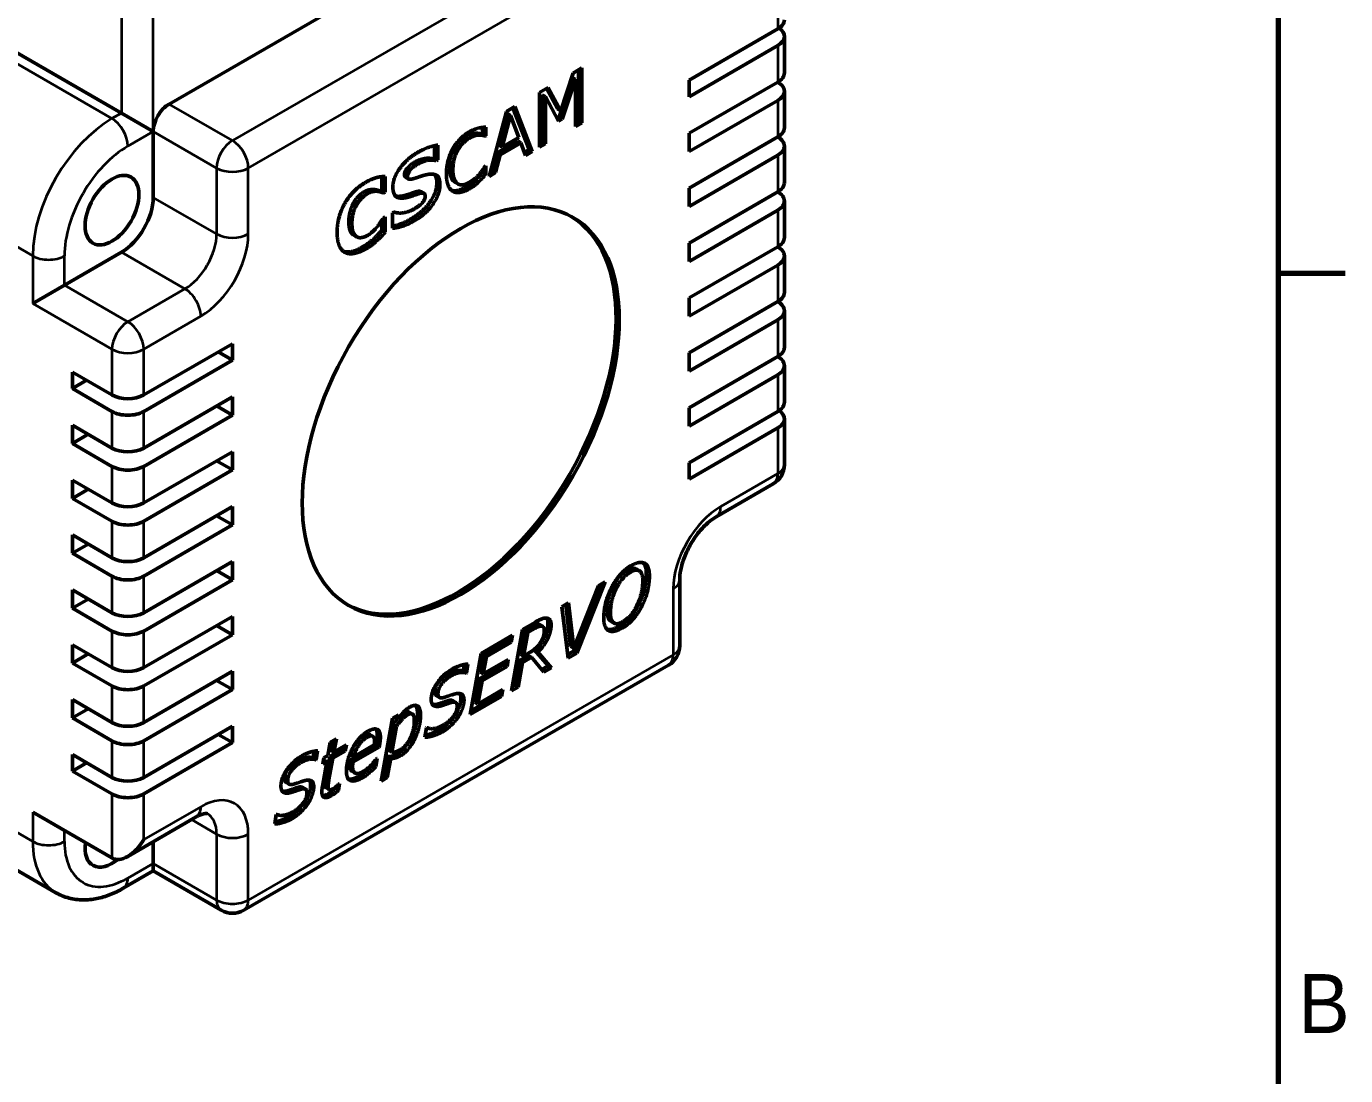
# Model space of a CAD drawing. Header units: millimetres. Extents: x -527 to 428, y -54 to 282.
# Drawn here: x -222.8 to -164, y 180.7 to 227.5 of the extents above; entities that cross this region are included whole.
import ezdxf

# ---------------------------------------------------------------- set-up
doc = ezdxf.new("R2010")
doc.units = ezdxf.units.MM
for name, color, linetype, lineweight in [('경계(ISO)', 7, 'Continuous', 70), ('외형선(ISO)', 7, 'Continuous', 50), ('좁은 외형선(ISO)', 7, 'Continuous', 35)]:
    doc.layers.add(name, color=color, linetype=linetype, lineweight=lineweight)
doc.styles.add('레이블 문자 (JIS)', font='')
doc.styles.get('레이블 문자 (JIS)').set_extended_font_data('Gulim')

# ---------------------------------------------------------------- blocks, each defined once
blk = doc.blocks.new('경계 Default Border')
at = {"layer": '경계(ISO)'}
blk.add_line((410, 222.75), (413.4, 222.75), dxfattribs=at)
at = {"layer": '경계(ISO)', "flags": 128}
blk.add_lwpolyline([(10, 10), (10, 287), (410, 287), (410, 10), (10, 10)], dxfattribs=at)
at = {"layer": '경계(ISO)', "insert": (411.013, 184.121), "char_height": 3, "attachment_point": 7, "style": '레이블 문자 (JIS)'}
blk.add_mtext('B', dxfattribs=at)

msp = doc.modelspace()

# ---------------------------------------------------------------- linework, layer by layer
at = {"layer": '외형선(ISO)', "color": 0}
for p, q in [((-197.51735, 235.02444), (-216.46781, 224.08338)), ((-218.58913, 223.67514), (-229.19573, 229.79886)), ((-193.27471, 225.14483), (-189.31491, 227.43102)), ((-193.27471, 224.40998), (-189.31491, 226.69617)), ((-189.02201, 227.10442), (-189.02201, 225.47143)), ((-198.99477, 223.78545), (-198.44755, 225.4651)), ((-198.44755, 225.4651), (-198.05619, 225.69105)), ((-198.19761, 225.6094), (-198.19761, 223.32321)), ((-198.05619, 225.69105), (-198.05619, 223.24156)), ((-199.94373, 224.60128), (-199.5593, 224.82323)), ((-199.5593, 224.82323), (-198.99477, 223.78545)), ((-198.47988, 225.2698), (-199.06865, 223.49417)), ((-198.33846, 225.18815), (-198.92723, 223.41252)), ((-198.33846, 225.18815), (-198.47988, 225.2698)), ((-198.33846, 223.07859), (-198.33846, 225.18815)), ((-193.27471, 224.40998), (-193.27471, 225.14483)), ((-193.27471, 222.77699), (-189.31491, 225.06318)), ((-199.94373, 222.15179), (-199.94373, 224.60128)), ((-199.68052, 224.41331), (-199.82194, 224.49496)), ((-199.82194, 224.49496), (-199.82194, 222.3854)), ((-199.0952, 223.31554), (-199.68052, 224.41331)), ((-199.68052, 224.41331), (-199.68052, 222.30375)), ((-199.63312, 224.78061), (-199.13619, 223.8671)), ((-193.27471, 221.96049), (-189.31491, 224.24668)), ((-189.02201, 224.65493), (-189.02201, 223.02194)), ((-217.17491, 222.85864), (-218.58913, 223.67514)), ((-202.188, 220.85606), (-201.41567, 223.75145)), ((-201.37526, 223.65414), (-201.74931, 222.23444)), ((-201.41567, 223.75145), (-201.03816, 223.96941)), ((-201.23384, 223.57249), (-201.37526, 223.65414)), ((-201.12809, 223.91748), (-200.40725, 222.04747)), ((-201.03816, 223.96941), (-200.26583, 221.96582)), ((-198.99477, 223.78545), (-199.13619, 223.8671)), ((-202.48008, 223.04037), (-202.48008, 222.74233)), ((-202.33866, 223.0466), (-202.33866, 222.66068)), ((-201.23384, 223.57249), (-201.60789, 222.15279)), ((-200.86153, 222.5837), (-201.23384, 223.57249)), ((-199.06865, 223.49417), (-199.16178, 223.44041)), ((-198.92723, 223.41252), (-199.0952, 223.31554)), ((-198.92723, 223.41252), (-199.06865, 223.49417)), ((-198.19761, 223.32321), (-198.33846, 223.24189)), ((-198.05619, 223.24156), (-198.33846, 223.07859)), ((-198.05619, 223.24156), (-198.19761, 223.32321)), ((-217.17491, 222.85864), (-217.17491, 219.91925)), ((-202.48008, 222.74233), (-202.50086, 222.73033)), ((-202.35944, 222.64868), (-202.50086, 222.73033)), ((-202.33866, 222.66068), (-202.48008, 222.74233)), ((-202.33866, 222.66068), (-202.35944, 222.64868)), ((-200.91463, 222.43439), (-201.83762, 221.9015)), ((-201.60789, 222.15279), (-200.86153, 222.5837)), ((-200.77321, 222.35274), (-200.91463, 222.43439)), ((-193.27471, 221.96049), (-193.27471, 222.77699)), ((-193.27471, 220.3275), (-189.31491, 222.61369)), ((-204.6242, 222.22548), (-204.6242, 221.67272)), ((-204.48278, 222.24893), (-204.48278, 221.59107)), ((-201.83762, 221.9015), (-202.0437, 221.10267)), ((-201.6962, 221.81985), (-201.83762, 221.9015)), ((-201.60789, 222.15279), (-201.74931, 222.23444)), ((-200.77321, 222.35274), (-201.6962, 221.81985)), ((-200.56541, 221.79286), (-200.77321, 222.35274)), ((-200.40725, 222.04747), (-200.61532, 221.92734)), ((-200.26583, 221.96582), (-200.56541, 221.79286)), ((-200.26583, 221.96582), (-200.40725, 222.04747)), ((-199.82194, 222.3854), (-199.94373, 222.31509)), ((-199.68052, 222.30375), (-199.94373, 222.15179)), ((-199.68052, 222.30375), (-199.82194, 222.3854)), ((-189.02201, 222.20544), (-189.02201, 220.57245)), ((-204.6242, 221.67272), (-204.69289, 221.63306)), ((-204.55147, 221.55141), (-204.69289, 221.63306)), ((-204.48278, 221.59107), (-204.6242, 221.67272)), ((-204.48278, 221.59107), (-204.55147, 221.55141)), ((-202.35944, 221.31696), (-202.33866, 221.32896)), ((-202.33866, 221.32896), (-202.33866, 220.94704)), ((-201.6962, 221.81985), (-201.90227, 221.02102)), ((-193.27471, 219.511), (-189.31491, 221.79719)), ((-206.97584, 220.84168), (-206.97584, 220.23802)), ((-206.83442, 220.84922), (-206.83442, 220.15637)), ((-205.77845, 220.73642), (-205.91987, 220.81807)), ((-205.67072, 221.16882), (-205.81214, 221.25047)), ((-202.48008, 221.13713), (-202.48008, 221.02869)), ((-202.33866, 220.94704), (-202.48008, 221.02869)), ((-201.90227, 221.02102), (-202.188, 220.85606)), ((-202.0437, 221.10267), (-202.13651, 221.04908)), ((-201.90227, 221.02102), (-202.0437, 221.10267)), ((-207.18393, 220.18786), (-207.32535, 220.26951)), ((-206.97584, 220.23802), (-207.04857, 220.19603)), ((-206.90715, 220.11438), (-207.04857, 220.19603)), ((-206.83442, 220.15637), (-206.97584, 220.23802)), ((-206.83442, 220.15637), (-206.90715, 220.11438)), ((-205.09495, 220.09116), (-205.23638, 220.17281)), ((-203.57701, 220.51588), (-203.71843, 220.59753)), ((-193.27471, 219.511), (-193.27471, 220.3275)), ((-193.27471, 217.87801), (-189.31491, 220.1642)), ((-189.02201, 219.75595), (-189.02201, 218.12296)), ((-206.90109, 219.00744), (-206.83442, 219.04593)), ((-206.83442, 219.04593), (-206.83442, 218.36241)), ((-206.49905, 219.2209), (-206.42833, 219.26172)), ((-206.49905, 218.53737), (-206.49905, 219.2209)), ((-193.27471, 217.06151), (-189.31491, 219.3477)), ((-206.97584, 218.89082), (-206.97584, 218.44406)), ((-206.83442, 218.36241), (-206.97584, 218.44406)), ((-208.09858, 218.15796), (-208.24, 218.23961)), ((-207.18999, 217.99382), (-207.33141, 218.07547)), ((-193.27471, 217.06151), (-193.27471, 217.87801)), ((-218.58913, 217.46976), (-221.13471, 216.00007)), ((-193.27471, 215.42852), (-189.31491, 217.71471)), ((-189.02201, 217.30646), (-189.02201, 215.67347)), ((-193.27471, 214.61202), (-189.31491, 216.89821)), ((-222.54893, 215.18357), (-221.13471, 216.00007)), ((-193.27471, 214.61202), (-193.27471, 215.42852)), ((-193.27471, 212.97903), (-189.31491, 215.26522)), ((-189.02201, 214.85697), (-189.02201, 213.22398)), ((-193.27471, 212.16253), (-189.31491, 214.44872)), ((-217.59918, 211.10109), (-213.63938, 213.38728)), ((-214.27578, 213.01985), (-213.63938, 212.65243)), ((-213.63938, 213.38728), (-213.63938, 212.65243)), ((-213.63938, 212.65243), (-217.59918, 210.36624)), ((-193.27471, 212.16253), (-193.27471, 212.97903)), ((-193.27471, 210.52954), (-189.31491, 212.81573)), ((-220.78116, 211.38686), (-220.78116, 212.12171)), ((-220.78116, 212.12171), (-219.01339, 211.10109)), ((-193.27471, 209.71304), (-189.31491, 211.99923)), ((-189.02201, 212.40748), (-189.02201, 210.77449)), ((-220.78116, 211.38686), (-220.14476, 211.75429)), ((-219.01339, 210.36624), (-220.78116, 211.38686)), ((-213.63938, 211.01944), (-217.59918, 208.73325)), ((-213.63938, 211.01944), (-213.63938, 210.20294)), ((-213.63938, 210.20294), (-217.59918, 207.91675)), ((-214.34649, 210.61119), (-213.63938, 210.20294)), ((-193.27471, 209.71304), (-193.27471, 210.52954)), ((-193.27471, 208.08005), (-189.31491, 210.36624)), ((-219.01339, 208.73325), (-220.78116, 209.75387)), ((-220.78116, 208.93737), (-220.78116, 209.75387)), ((-189.31491, 209.63139), (-193.27471, 207.3452)), ((-189.02201, 207.9984), (-189.02201, 210.03964)), ((-220.78116, 208.93737), (-220.07405, 209.34562)), ((-219.01339, 207.91675), (-220.78116, 208.93737)), ((-213.63938, 208.56995), (-217.59918, 206.28376)), ((-213.63938, 208.56995), (-213.63938, 207.75345)), ((-213.63938, 207.75345), (-217.59918, 205.46726)), ((-214.34649, 208.1617), (-213.63938, 207.75345)), ((-193.27471, 207.3452), (-193.27471, 208.08005)), ((-220.78116, 206.48788), (-220.78116, 207.30438)), ((-219.01339, 206.28376), (-220.78116, 207.30438)), ((-192.0676, 205.66268), (-189.52201, 207.13238)), ((-220.78116, 206.48788), (-220.07405, 206.89613)), ((-219.01339, 205.46726), (-220.78116, 206.48788)), ((-213.63938, 206.12046), (-217.59918, 203.83427)), ((-213.63938, 206.12046), (-213.63938, 205.30396)), ((-214.34649, 205.71221), (-213.63938, 205.30396)), ((-220.78116, 204.03839), (-220.78116, 204.85489)), ((-219.01339, 203.83427), (-220.78116, 204.85489)), ((-213.63938, 205.30396), (-217.59918, 203.01777)), ((-220.78116, 204.03839), (-220.07405, 204.44664)), ((-219.01339, 203.01777), (-220.78116, 204.03839)), ((-213.63938, 203.67097), (-217.59918, 201.38478)), ((-213.63938, 203.67097), (-213.63938, 202.85447)), ((-214.34649, 203.26272), (-213.63938, 202.85447)), ((-195.49494, 203.2574), (-195.63636, 203.33905)), ((-213.63938, 202.85447), (-217.59918, 200.56828)), ((-197.24697, 202.62935), (-198.42521, 199.6629)), ((-198.41367, 199.80221), (-197.31924, 202.58763)), ((-197.02139, 202.75959), (-198.28379, 199.58125)), ((-197.31924, 202.58763), (-197.02139, 202.75959)), ((-193.68892, 199.91508), (-193.68892, 202.85447)), ((-220.78116, 201.5889), (-220.78116, 202.4054)), ((-219.01339, 201.38478), (-220.78116, 202.4054)), ((-220.78116, 201.5889), (-220.07405, 201.99715)), ((-219.01339, 200.56828), (-220.78116, 201.5889)), ((-198.94183, 201.65082), (-198.64918, 201.81979)), ((-198.65957, 199.3643), (-198.94183, 201.65082)), ((-198.77274, 201.74845), (-198.55509, 199.88386)), ((-198.64918, 201.81979), (-198.41367, 199.80221)), ((-213.63938, 201.22148), (-217.59918, 198.93529)), ((-214.34649, 200.81323), (-213.63938, 200.40498)), ((-213.63938, 201.22148), (-213.63938, 200.40498)), ((-200.69777, 200.63703), (-200.12111, 200.96996)), ((-200.29024, 200.76767), (-200.60887, 200.58371)), ((-200.14882, 200.68602), (-200.46745, 200.50206)), ((-199.80052, 200.774), (-199.94194, 200.85565)), ((-196.62042, 200.9249), (-196.76185, 201.00655)), ((-213.63938, 200.40498), (-217.59918, 198.11879)), ((-202.54202, 199.57226), (-201.14627, 200.37809)), ((-201.34311, 200.1518), (-202.45659, 199.50894)), ((-201.20169, 200.07015), (-202.31516, 199.42729)), ((-201.32049, 200.2775), (-201.34311, 200.1518)), ((-201.20169, 200.07015), (-201.34311, 200.1518)), ((-201.14627, 200.37809), (-201.20169, 200.07015)), ((-201.18783, 197.9046), (-200.69777, 200.63703)), ((-200.60887, 200.58371), (-200.79589, 199.53393)), ((-200.46745, 200.50206), (-200.65447, 199.45228)), ((-200.46745, 200.50206), (-200.60887, 200.58371)), ((-220.78116, 199.13941), (-220.78116, 199.95591)), ((-219.01339, 198.93529), (-220.78116, 199.95591)), ((-220.78116, 199.13941), (-220.07405, 199.54766)), ((-203.03208, 196.83982), (-202.54202, 199.57226)), ((-202.45659, 199.50894), (-202.59512, 198.7351)), ((-202.31516, 199.42729), (-202.45659, 199.50894)), ((-200.65447, 199.45228), (-200.79589, 199.53393)), ((-200.65447, 199.45228), (-200.35662, 199.62424)), ((-200.02587, 199.63324), (-200.16729, 199.71489)), ((-200.16729, 199.71489), (-199.556, 199.01004)), ((-200.02587, 199.63324), (-199.41458, 198.92839)), ((-198.42521, 199.6629), (-198.67838, 199.51673)), ((-198.28379, 199.58125), (-198.65957, 199.3643)), ((-198.41367, 199.80221), (-198.55509, 199.88386)), ((-198.28379, 199.58125), (-198.42521, 199.6629)), ((-219.01339, 198.11879), (-220.78116, 199.13941)), ((-213.13938, 188.10801), (-194.18892, 199.04906)), ((-203.29544, 199.07555), (-203.34321, 198.78709)), ((-203.13772, 199.09236), (-203.20179, 198.70544)), ((-201.53533, 199.07103), (-202.65053, 198.42716)), ((-201.3939, 198.98938), (-202.50911, 198.34551)), ((-202.31516, 199.42729), (-202.4537, 198.65345)), ((-202.4537, 198.65345), (-201.33849, 199.29731)), ((-201.51271, 199.19673), (-201.53533, 199.07103)), ((-201.3939, 198.98938), (-201.53533, 199.07103)), ((-201.33849, 199.29731), (-201.3939, 198.98938)), ((-200.84785, 199.24399), (-201.04353, 198.15122)), ((-200.70642, 199.16234), (-200.9021, 198.06957)), ((-200.44436, 199.47694), (-200.84785, 199.24399)), ((-200.70642, 199.16234), (-200.84785, 199.24399)), ((-200.30294, 199.39529), (-200.70642, 199.16234)), ((-200.30294, 199.39529), (-200.44436, 199.47694)), ((-199.74534, 198.73743), (-200.30294, 199.39529)), ((-199.556, 199.01004), (-199.83827, 198.84707)), ((-199.41458, 198.92839), (-199.74534, 198.73743)), ((-199.41458, 198.92839), (-199.556, 199.01004)), ((-213.63938, 198.77199), (-217.59918, 196.4858)), ((-214.34649, 198.36374), (-213.63938, 197.95549)), ((-213.63938, 198.77199), (-213.63938, 197.95549)), ((-203.34321, 198.78709), (-203.36399, 198.77509)), ((-203.22257, 198.69344), (-203.36399, 198.77509)), ((-203.20179, 198.70544), (-203.34321, 198.78709)), ((-203.20179, 198.70544), (-203.22257, 198.69344)), ((-202.65053, 198.42716), (-202.83583, 197.39238)), ((-202.50911, 198.34551), (-202.6944, 197.31073)), ((-202.50911, 198.34551), (-202.65053, 198.42716)), ((-202.4537, 198.65345), (-202.59512, 198.7351)), ((-213.63938, 197.95549), (-217.59918, 195.6693)), ((-201.77603, 197.72831), (-202.99941, 197.02199)), ((-202.6944, 197.31073), (-201.5792, 197.95459)), ((-201.75341, 197.85401), (-201.77603, 197.72831)), ((-201.63461, 197.64666), (-201.77603, 197.72831)), ((-201.5792, 197.95459), (-201.63461, 197.64666)), ((-200.9021, 198.06957), (-201.18783, 197.9046)), ((-201.04353, 198.15122), (-201.15516, 198.08677)), ((-200.9021, 198.06957), (-201.04353, 198.15122)), ((-220.78116, 196.68992), (-220.78116, 197.50642)), ((-219.01339, 196.4858), (-220.78116, 197.50642)), ((-204.40197, 197.59845), (-204.54339, 197.6801)), ((-203.68503, 197.38141), (-203.82645, 197.46306)), ((-201.63461, 197.64666), (-203.03208, 196.83982)), ((-202.6944, 197.31073), (-202.83583, 197.39238)), ((-220.78116, 196.68992), (-220.07405, 197.09817)), ((-219.01339, 195.6693), (-220.78116, 196.68992)), ((-207.00112, 193.87044), (-206.4972, 196.67686)), ((-206.4972, 196.67686), (-206.23052, 196.83083)), ((-206.40435, 196.73047), (-206.41003, 196.69852)), ((-206.26861, 196.61687), (-206.41003, 196.69852)), ((-206.23052, 196.83083), (-206.26861, 196.61687)), ((-205.61847, 196.86649), (-205.75989, 196.94814)), ((-213.63938, 196.3225), (-217.59918, 194.03631)), ((-213.63938, 195.58765), (-214.27578, 195.95508)), ((-213.63938, 196.3225), (-213.63938, 195.58765)), ((-207.38787, 195.87441), (-207.52929, 195.95606)), ((-206.46198, 196.40858), (-206.66979, 195.24682)), ((-206.32056, 196.32693), (-206.52837, 195.16517)), ((-206.32056, 196.32693), (-206.46198, 196.40858)), ((-205.05297, 195.83303), (-204.9837, 196.24695)), ((-204.9837, 196.24695), (-204.96465, 196.25795)), ((-213.63938, 195.58765), (-217.59918, 193.30146)), ((-209.38046, 195.01221), (-209.27483, 195.60108)), ((-209.27483, 195.60108), (-209.00641, 195.75605)), ((-209.18051, 195.65553), (-209.25347, 195.24882)), ((-209.00641, 195.75605), (-209.11205, 195.16717)), ((-209.11205, 195.16717), (-208.55964, 195.48611)), ((-208.73274, 195.38617), (-208.74955, 195.28981)), ((-208.55964, 195.48611), (-208.60813, 195.20816)), ((-207.23259, 195.46978), (-208.40667, 194.79192)), ((-207.09117, 195.38813), (-208.26525, 194.71027)), ((-208.22715, 194.96022), (-207.31455, 195.48711)), ((-207.09117, 195.38813), (-207.23259, 195.46978)), ((-221.51339, 188.88969), (-232.11999, 195.01341)), ((-220.78116, 194.32208), (-220.78116, 195.05693)), ((-219.01339, 194.03631), (-220.78116, 195.05693)), ((-210.04485, 194.91789), (-210.06563, 194.90589)), ((-209.92421, 194.82424), (-210.06563, 194.90589)), ((-209.99708, 195.20635), (-210.04485, 194.91789)), ((-209.90343, 194.83624), (-210.04485, 194.91789)), ((-209.90343, 194.83624), (-209.92421, 194.82424)), ((-209.83936, 195.22316), (-209.90343, 194.83624)), ((-209.61077, 194.62929), (-209.56229, 194.90723)), ((-209.5721, 194.81491), (-209.5791, 194.81087)), ((-209.43068, 194.73326), (-209.5721, 194.81491)), ((-209.56229, 194.90723), (-209.38046, 195.01221)), ((-209.30369, 194.96988), (-209.47513, 194.02308)), ((-209.16227, 194.88823), (-209.3337, 193.94143)), ((-208.74955, 195.28981), (-209.30369, 194.96988)), ((-209.16227, 194.88823), (-209.30369, 194.96988)), ((-209.11205, 195.16717), (-209.25347, 195.24882)), ((-208.60813, 195.20816), (-209.16227, 194.88823)), ((-208.60813, 195.20816), (-208.74955, 195.28981)), ((-208.26525, 194.71027), (-208.40667, 194.79192)), ((-208.22715, 194.96022), (-208.36858, 195.04187)), ((-207.1916, 194.88423), (-207.25048, 194.51631)), ((-207.20719, 194.87523), (-207.1916, 194.88423)), ((-206.72001, 194.96988), (-206.87413, 194.10706)), ((-206.57859, 194.88823), (-206.73271, 194.02541)), ((-206.57859, 194.88823), (-206.72001, 194.96988)), ((-206.52837, 195.16517), (-206.66979, 195.24682)), ((-220.14476, 194.68951), (-220.78116, 194.32208)), ((-219.01339, 193.30146), (-220.78116, 194.32208)), ((-209.62809, 193.63149), (-209.43068, 194.73326)), ((-209.43068, 194.73326), (-209.61077, 194.62929)), ((-208.16784, 194.2337), (-208.30926, 194.31535)), ((-207.52409, 194.25436), (-207.66551, 194.33601)), ((-207.38117, 194.66501), (-207.3919, 194.59796)), ((-207.25048, 194.51631), (-207.3919, 194.59796)), ((-211.10361, 193.72926), (-211.24503, 193.81091)), ((-209.04114, 193.60128), (-209.05086, 193.54418)), ((-208.85922, 193.75747), (-208.90944, 193.46253)), ((-208.87307, 193.74947), (-208.85922, 193.75747)), ((-206.73271, 194.02541), (-207.00112, 193.87044)), ((-206.87413, 194.10706), (-206.9684, 194.05263)), ((-206.73271, 194.02541), (-206.87413, 194.10706)), ((-210.38667, 193.51221), (-210.52809, 193.59386)), ((-209.31897, 193.49298), (-209.46039, 193.57463)), ((-208.90944, 193.46253), (-209.05086, 193.54418)), ((-222.54893, 192.48497), (-219.01339, 190.44372)), ((-218.30629, 190.51377), (-215.2607, 192.27214)), ((-211.75461, 191.96384), (-211.68534, 192.37775)), ((-211.68534, 192.37775), (-211.66629, 192.38875)), ((-217.17491, 191.16697), (-217.17491, 190.19878)), ((-217.17491, 189.86057), (-217.17491, 190.19878)), ((-217.17491, 189.86057), (-218.51339, 189.0878)), ((-214.13938, 188.10801), (-217.17491, 189.86057))]:
    msp.add_line(p, q, dxfattribs=at)
for centre, start, end in [((-190.02201, 207.9984), 300, 0), ((-194.68892, 199.91508), 300, 0), ((-213.63938, 188.97403), 240, 300)]:
    msp.add_arc(centre, 1, start, end, dxfattribs=at)
for centre, major_axis, start_param, end_param in [((-190.02201, 227.83927), (1, 0), 5.49778714, 6.28318531), ((-190.02201, 227.10442), (1, 0), 5.49778714, 6.9730024), ((-190.02201, 225.47143), (1, 0), 5.49778714, 6.28318531), ((-190.02201, 224.65493), (1, 0), 5.49778714, 7.06858347), ((-216.46781, 223.26689), (0.5, 0.86603), 0.78539816, 2.35619449), ((-190.02201, 223.02194), (1, 0), 5.49778714, 6.28318531), ((-190.02201, 222.20544), (1, 0), 5.49778714, 7.06858347), ((-190.02201, 220.57245), (1, 0), 5.49778714, 6.28318531), ((-190.02201, 219.75595), (1, 0), 5.49778714, 7.06858347), ((-218.58913, 219.10275), (1, 1.73205), 3.92699082, 5.49778714), ((-203.59846, 210.44789), (5, 8.66025), 3.15573526, 6.2690427), ((-190.02201, 218.12296), (1, 0), 5.49778714, 6.28318531), ((-190.02201, 217.30646), (1, 0), 5.49778714, 7.06858347), ((-190.02201, 215.67347), (1, 0), 5.49778714, 6.28318531), ((-190.02201, 214.85697), (1, 0), 5.49778714, 7.06858347), ((-190.02201, 213.22398), (1, 0), 5.49778714, 6.28318531), ((-190.02201, 212.40748), (1, 0), 5.49778714, 7.06858347), ((-218.30629, 211.50934), (1, 0), 3.92699082, 5.49778714), ((-190.02201, 210.77449), (1, 0), 5.49778714, 6.28318531), ((-218.30629, 210.77449), (-1, 0), 0.78539816, 2.35619449), ((-190.02201, 210.03964), (1, 0), 5.49778714, 6.9730024), ((-218.30629, 209.1415), (1, 0), 3.92699082, 5.49778714), ((-218.30629, 208.325), (-1, 0), 0.78539816, 2.35619449), ((-218.30629, 206.69201), (1, 0), 3.92699082, 5.49778714), ((-218.30629, 205.87551), (-1, 0), 0.78539816, 2.35619449), ((-218.30629, 204.24252), (1, 0), 3.92699082, 5.49778714), ((-218.30629, 203.42602), (-1, 0), 0.78539816, 2.35619449), ((-218.30629, 201.79303), (1, 0), 3.92699082, 5.49778714), ((-218.30629, 200.97653), (-1, 0), 0.78539816, 2.35619449), ((-218.30629, 199.34354), (1, 0), 3.92699082, 5.49778714), ((-218.30629, 198.52704), (-1, 0), 0.78539816, 2.35619449), ((-218.30629, 196.89405), (1, 0), 3.92699082, 5.49778714), ((-218.30629, 196.07755), (-1, 0), 0.78539816, 2.35619449), ((-218.30629, 194.44456), (1, 0), 3.92699082, 5.49778714), ((-218.30629, 193.70971), (-1, 0), 0.78539816, 2.35619449), ((-218.30629, 191.66847), (-0.70711, -1.22474), 0, 1.57079633), ((-219.01339, 191.58682), (-0.85, -1.47224), 5.33397251, 7.28224182)]:
    msp.add_ellipse(centre, major_axis=major_axis, ratio=0.57735027, start_param=start_param, end_param=end_param, dxfattribs=at)
for centre, major_axis in [((-219.01339, 219.3477), (-0.85, -1.47224)), ((-203.45704, 210.36624), (-5, -8.66025))]:
    msp.add_ellipse(centre, major_axis=major_axis, ratio=0.57735027, dxfattribs=at)
for points in [[(-203.05731, 222.84764), (-202.88761, 222.94562), (-202.54646, 223.0466), (-202.33866, 223.0466)], [(-203.8106, 222.0848), (-203.67552, 222.32275), (-203.29109, 222.71267), (-203.05731, 222.84764)], [(-203.21778, 222.64035), (-203.37883, 222.54737), (-203.63685, 222.27843), (-203.73902, 222.09346)], [(-203.07636, 222.5587), (-203.23741, 222.46572), (-203.49543, 222.19678), (-203.5976, 222.01182)], [(-202.50086, 222.73033), (-202.67749, 222.79832), (-203.0221, 222.75333), (-203.21778, 222.64035)], [(-202.35944, 222.64868), (-202.53607, 222.71667), (-202.88068, 222.67168), (-203.07636, 222.5587)], [(-206.4849, 220.38149), (-206.4849, 220.7804), (-205.86467, 221.64239), (-205.37778, 221.9235)], [(-205.37778, 221.9235), (-205.13332, 222.06464), (-204.65653, 222.23027), (-204.48278, 222.24893)], [(-204.09806, 220.97503), (-204.09806, 221.27897), (-203.94913, 221.84085), (-203.8106, 222.0848)], [(-203.73902, 222.09346), (-203.83773, 221.9125), (-203.94682, 221.47359), (-203.94682, 221.22565)], [(-203.5976, 222.01182), (-203.6963, 221.83085), (-203.8054, 221.39194), (-203.8054, 221.144)], [(-205.50101, 221.49076), (-205.58183, 221.4441), (-205.73941, 221.32746), (-205.81214, 221.25047)], [(-205.35959, 221.40911), (-205.44041, 221.36245), (-205.59799, 221.24581), (-205.67072, 221.16882)], [(-204.69289, 221.63306), (-204.84239, 221.68438), (-205.27474, 221.6214), (-205.50101, 221.49076)], [(-204.55147, 221.55141), (-204.70097, 221.60273), (-205.13332, 221.53975), (-205.35959, 221.40911)], [(-203.07463, 220.58211), (-202.87029, 220.70009), (-202.51356, 221.06801), (-202.35944, 221.31696)], [(-207.70719, 220.58328), (-207.55162, 220.67309), (-207.30111, 220.77807), (-207.19403, 220.80723)], [(-207.19403, 220.80723), (-207.08291, 220.83406), (-206.90311, 220.84689), (-206.83442, 220.84922)], [(-205.81214, 221.25047), (-205.87679, 221.18515), (-205.96973, 221.01486), (-205.96973, 220.9402)], [(-205.96973, 220.9402), (-205.96973, 220.84685), (-205.91987, 220.81807)], [(-205.67072, 221.16882), (-205.73537, 221.1035), (-205.8283, 220.93321), (-205.8283, 220.85856)], [(-205.8283, 220.85856), (-205.8283, 220.74425), (-205.6788, 220.70925), (-205.47071, 220.7804)], [(-205.47071, 220.7804), (-205.33535, 220.8259), (-205.08281, 220.91104), (-204.93937, 220.9402)], [(-204.93937, 220.9402), (-204.65451, 220.99503), (-204.38379, 220.78274), (-204.38379, 220.48647)], [(-204.63072, 220.94307), (-204.52521, 220.82969), (-204.52521, 220.56812)], [(-203.80713, 220.1872), (-203.94394, 220.26418), (-204.09806, 220.6571), (-204.09806, 220.97503)], [(-203.94682, 221.22565), (-203.94682, 220.9677), (-203.8256, 220.66776), (-203.73036, 220.60477)], [(-203.8054, 221.144), (-203.8054, 220.88605), (-203.68418, 220.58611), (-203.58894, 220.52313)], [(-202.78832, 220.70475), (-202.87491, 220.62277), (-203.07925, 220.4608), (-203.20046, 220.39082)], [(-202.48008, 221.02869), (-202.55801, 220.9437), (-202.68442, 220.80273), (-202.78832, 220.70475)], [(-202.33866, 220.94704), (-202.41659, 220.86205), (-202.543, 220.72108), (-202.6469, 220.6231)], [(-208.62845, 219.65481), (-208.46682, 219.93708), (-207.99003, 220.41998), (-207.70719, 220.58328)], [(-207.75163, 220.16803), (-207.88497, 220.09105), (-208.12943, 219.85193), (-208.23045, 219.68163)], [(-207.61021, 220.08638), (-207.74355, 220.0094), (-207.98801, 219.77028), (-208.08903, 219.59998)], [(-207.32535, 220.26951), (-207.41828, 220.27651), (-207.63042, 220.23802), (-207.75163, 220.16803)], [(-207.18393, 220.18786), (-207.27686, 220.19486), (-207.48899, 220.15637), (-207.61021, 220.08638)], [(-207.04857, 220.19603), (-207.09504, 220.21586), (-207.23646, 220.26018), (-207.32535, 220.26951)], [(-206.90715, 220.11438), (-206.95361, 220.13421), (-207.09504, 220.17853), (-207.18393, 220.18786)], [(-205.89901, 219.90325), (-206.21014, 219.84027), (-206.4849, 220.08288), (-206.4849, 220.38149)], [(-205.45253, 220.16803), (-205.59193, 220.12487), (-205.90306, 220.0129), (-206.04044, 219.9849)], [(-205.31111, 220.08638), (-205.45051, 220.04323), (-205.76163, 219.93125), (-205.89901, 219.90325)], [(-204.52521, 220.56812), (-204.52521, 220.14587), (-205.14544, 219.26055), (-205.67678, 218.95379)], [(-204.38379, 220.48647), (-204.38379, 220.06422), (-205.00402, 219.17891), (-205.53536, 218.87214)], [(-205.04038, 219.97441), (-205.04038, 220.07005), (-205.17777, 220.12604), (-205.31111, 220.08638)], [(-203.05904, 220.30917), (-203.29109, 220.1752), (-203.6686, 220.10721), (-203.80713, 220.1872)], [(-203.73036, 220.60477), (-203.72445, 220.60101), (-203.71843, 220.59753)], [(-203.58894, 220.52313), (-203.4885, 220.45914), (-203.22182, 220.49713), (-203.07463, 220.58211)], [(-202.6469, 220.6231), (-202.73349, 220.54112), (-202.93782, 220.37916), (-203.05904, 220.30917)], [(-208.9719, 218.36474), (-208.9719, 218.70534), (-208.79613, 219.3597), (-208.62845, 219.65481)], [(-208.23045, 219.68163), (-208.32944, 219.51484), (-208.45066, 219.08326), (-208.45066, 218.82665)], [(-208.08903, 219.59998), (-208.18802, 219.43319), (-208.30924, 219.00161), (-208.30924, 218.745)], [(-206.04044, 219.9849), (-206.2384, 219.94483), (-206.36602, 219.97936)], [(-205.51516, 219.41102), (-205.45657, 219.44485), (-205.26868, 219.57666), (-205.20807, 219.63731)], [(-205.20807, 219.63731), (-205.13534, 219.71429), (-205.04038, 219.87409), (-205.04038, 219.97441)], [(-207.16575, 218.62835), (-207.08493, 218.72867), (-206.94553, 218.93512), (-206.90109, 219.00744)], [(-206.42833, 219.26172), (-206.23236, 219.1929), (-205.74143, 219.28038), (-205.51516, 219.41102)], [(-208.62037, 217.4596), (-208.78805, 217.54941), (-208.9719, 218.00082), (-208.9719, 218.36474)], [(-208.30924, 218.745), (-208.30924, 218.47672), (-208.17792, 218.19328), (-208.07892, 218.14779)], [(-207.60617, 218.22477), (-207.49101, 218.29126), (-207.26272, 218.50238), (-207.16575, 218.62835)], [(-206.97584, 218.44406), (-207.06877, 218.34375), (-207.23848, 218.16178), (-207.33141, 218.07547)], [(-206.83442, 218.36241), (-206.92735, 218.2621), (-207.09706, 218.08013), (-207.18999, 217.99382)], [(-205.53536, 218.87214), (-205.84245, 218.69484), (-206.29903, 218.55487), (-206.49905, 218.53737)], [(-208.07892, 218.14779), (-207.97791, 218.10113), (-207.72739, 218.15479), (-207.60617, 218.22477)], [(-207.33141, 218.07547), (-207.45263, 217.96582), (-207.66476, 217.80136), (-207.85063, 217.69405)], [(-207.18999, 217.99382), (-207.31121, 217.88417), (-207.52334, 217.71971), (-207.70921, 217.6124)], [(-207.70921, 217.6124), (-207.98599, 217.4526), (-208.45268, 217.37211), (-208.62037, 217.4596)], [(-195.84903, 203.48844), (-195.47152, 203.70639), (-195.04033, 203.47944), (-195.04033, 203.03753)], [(-195.32271, 203.61909), (-195.18176, 203.4765), (-195.18176, 203.11918)], [(-196.74432, 202.48565), (-196.58846, 202.79558), (-196.12437, 203.32947), (-195.84903, 203.48844)], [(-196.03375, 203.27715), (-196.23809, 203.15918), (-196.56538, 202.75426), (-196.68313, 202.50231)], [(-195.89233, 203.1955), (-196.09666, 203.07753), (-196.42395, 202.67261), (-196.54171, 202.42066)], [(-195.63636, 203.33905), (-195.78145, 203.42281), (-196.03375, 203.27715)], [(-195.33818, 202.81958), (-195.33818, 203.15551), (-195.63084, 203.34647), (-195.89233, 203.1955)], [(-195.18176, 203.11918), (-195.18176, 202.79925), (-195.348, 202.10939), (-195.50731, 201.79346)], [(-195.04033, 203.03753), (-195.04033, 202.7176), (-195.20658, 202.02774), (-195.36589, 201.71181)], [(-197.0768, 201.14593), (-197.0768, 201.48186), (-196.90536, 202.16472), (-196.74432, 202.48565)], [(-196.68313, 202.50231), (-196.79742, 202.25436), (-196.92037, 201.70548), (-196.92037, 201.45153)], [(-195.58062, 201.7498), (-195.46113, 202.00675), (-195.33818, 202.53964), (-195.33818, 202.81958)], [(-196.54171, 202.42066), (-196.656, 202.17271), (-196.77895, 201.62383), (-196.77895, 201.36988)], [(-196.77895, 201.36988), (-196.77895, 201.02995), (-196.4863, 200.83499), (-196.22308, 200.98696)], [(-195.50731, 201.79346), (-195.66836, 201.46853), (-196.12553, 200.93864), (-196.41126, 200.77367)], [(-195.36589, 201.71181), (-195.52694, 201.38688), (-195.9841, 200.85699), (-196.26983, 200.69202)], [(-196.22308, 200.98696), (-196.0222, 201.10294), (-195.69318, 201.50685), (-195.58062, 201.7498)], [(-199.96468, 200.86565), (-200.0201, 200.88365), (-200.17595, 200.83366), (-200.29024, 200.76767)], [(-199.56639, 200.91964), (-199.56639, 200.61371), (-199.89715, 199.96084), (-200.16729, 199.71489)], [(-199.82326, 200.784), (-199.87868, 200.802), (-200.03453, 200.75201), (-200.14882, 200.68602)], [(-200.12111, 200.96996), (-199.92716, 201.08194), (-199.68473, 201.16392), (-199.59641, 201.13893)], [(-199.42497, 200.83799), (-199.42497, 200.53206), (-199.75573, 199.87919), (-200.02587, 199.63324)], [(-199.94194, 200.85565), (-199.95249, 200.86174), (-199.96468, 200.86565)], [(-199.73148, 200.58704), (-199.73148, 200.67503), (-199.77651, 200.76901), (-199.82326, 200.784)], [(-199.59641, 201.13893), (-199.51675, 201.11893), (-199.42497, 200.97996), (-199.42497, 200.83799)], [(-196.26983, 200.69202), (-196.64907, 200.47307), (-197.0768, 200.70602), (-197.0768, 201.14593)], [(-196.41126, 200.77367), (-196.73182, 200.58859), (-196.93422, 200.64318)], [(-199.9289, 200.00317), (-199.83538, 200.14114), (-199.73148, 200.44707), (-199.73148, 200.58704)], [(-200.35662, 199.62424), (-200.21809, 199.70423), (-200.01202, 199.88319), (-199.9289, 200.00317)], [(-203.85464, 198.8584), (-203.63125, 198.98738), (-203.26933, 199.09036), (-203.13772, 199.09236)], [(-204.7759, 197.51069), (-204.7759, 197.86061), (-204.26158, 198.62345), (-203.85464, 198.8584)], [(-204.04628, 198.64312), (-204.3043, 198.49415), (-204.61427, 198.05124), (-204.61427, 197.84928)], [(-203.90486, 198.56147), (-204.16288, 198.4125), (-204.47285, 197.96959), (-204.47285, 197.76763)], [(-203.36399, 198.77509), (-203.46443, 198.82508), (-203.83847, 198.76309), (-204.04628, 198.64312)], [(-203.22257, 198.69344), (-203.32301, 198.74343), (-203.69705, 198.68144), (-203.90486, 198.56147)], [(-204.47285, 197.76763), (-204.47285, 197.65965), (-204.36202, 197.55967), (-204.21829, 197.60067)], [(-204.21829, 197.60067), (-204.12824, 197.62866), (-203.8252, 197.73164), (-203.72303, 197.76063)], [(-203.72303, 197.76063), (-203.52042, 197.81362), (-203.31089, 197.68065), (-203.31089, 197.48869)], [(-203.50518, 197.77976), (-203.45231, 197.70671), (-203.45231, 197.57034)], [(-206.26861, 196.61687), (-206.137, 196.79883), (-205.87898, 197.08577), (-205.72486, 197.17475)], [(-205.72486, 197.17475), (-205.49282, 197.30873), (-205.24865, 197.11777), (-205.24865, 196.81783)], [(-205.47079, 197.25208), (-205.39007, 197.14338), (-205.39007, 196.89948)], [(-204.30661, 197.23774), (-204.53, 197.16676), (-204.7759, 197.30273), (-204.7759, 197.51069)], [(-204.44803, 197.31939), (-204.60788, 197.2686), (-204.7163, 197.28896)], [(-203.98567, 197.47036), (-204.07745, 197.44736), (-204.33374, 197.35338), (-204.44803, 197.31939)], [(-203.84425, 197.38871), (-203.93603, 197.36572), (-204.19232, 197.27173), (-204.30661, 197.23774)], [(-204.24427, 196.36392), (-203.94122, 196.53889), (-203.6174, 197.00379), (-203.6174, 197.21975)], [(-203.82645, 197.46306), (-203.88371, 197.49611), (-203.98567, 197.47036)], [(-203.6174, 197.21975), (-203.6174, 197.33372), (-203.73342, 197.4167), (-203.84425, 197.38871)], [(-203.45231, 197.57034), (-203.45231, 197.40837), (-203.58911, 197.01146), (-203.71206, 196.82649)], [(-203.31089, 197.48869), (-203.31089, 197.32672), (-203.44769, 196.92981), (-203.57064, 196.74484)], [(-206.28761, 196.62784), (-206.37994, 196.52061), (-206.46198, 196.40858)], [(-205.83915, 196.82483), (-205.95691, 196.75684), (-206.21147, 196.4759), (-206.32056, 196.32693)], [(-205.98057, 196.90648), (-206.05967, 196.86081), (-206.14306, 196.78245)], [(-205.75989, 196.94814), (-205.83415, 196.99101), (-205.98057, 196.90648)], [(-205.52918, 196.59588), (-205.52918, 196.79183), (-205.67637, 196.91881), (-205.83915, 196.82483)], [(-205.69023, 195.83103), (-205.60884, 196.016), (-205.52918, 196.40192), (-205.52918, 196.59588)], [(-205.39007, 196.89948), (-205.39007, 196.62554), (-205.53726, 196.06065), (-205.65848, 195.8227)], [(-205.24865, 196.81783), (-205.24865, 196.54389), (-205.39584, 195.979), (-205.51706, 195.74105)], [(-203.71206, 196.82649), (-203.84367, 196.62854), (-204.1952, 196.28761), (-204.43418, 196.14964)], [(-203.57064, 196.74484), (-203.70225, 196.54689), (-204.05378, 196.20596), (-204.29275, 196.06799)], [(-208.55791, 194.31135), (-208.55791, 194.81725), (-208.0055, 195.85803), (-207.59682, 196.09398)], [(-207.52929, 195.95606), (-207.61266, 196.00419), (-207.79539, 195.89869)], [(-207.59682, 196.09398), (-207.32668, 196.24995), (-207.03921, 196.10398), (-207.03921, 195.82404)], [(-207.25243, 196.19801), (-207.18064, 196.10354), (-207.18064, 195.90569)], [(-204.29275, 196.06799), (-204.50056, 195.94801), (-204.87287, 195.83303), (-205.05297, 195.83303)], [(-204.96465, 196.25795), (-204.82785, 196.18696), (-204.42956, 196.25695), (-204.24427, 196.36392)], [(-207.79539, 195.89869), (-207.99799, 195.78171), (-208.31143, 195.31081), (-208.36858, 195.04187)], [(-207.65396, 195.81704), (-207.85657, 195.70006), (-208.17001, 195.22916), (-208.22715, 194.96022)], [(-207.30243, 195.64607), (-207.30243, 195.82204), (-207.46867, 195.92402), (-207.65396, 195.81704)], [(-207.31455, 195.48711), (-207.30763, 195.5391), (-207.30243, 195.60808), (-207.30243, 195.64607)], [(-207.18064, 195.90569), (-207.18064, 195.8557), (-207.20488, 195.62774), (-207.23259, 195.46978)], [(-207.03921, 195.82404), (-207.03921, 195.77405), (-207.06346, 195.54609), (-207.09117, 195.38813)], [(-205.65848, 195.8227), (-205.7797, 195.58075), (-206.10526, 195.19283), (-206.28882, 195.08686)], [(-206.14913, 195.27015), (-206.00193, 195.35513), (-205.76642, 195.65507), (-205.69023, 195.83103)], [(-205.51706, 195.74105), (-205.63828, 195.4991), (-205.96384, 195.11118), (-206.14739, 195.00521)], [(-211.47754, 193.64149), (-211.47754, 193.99142), (-210.96322, 194.75426), (-210.55628, 194.98921)], [(-210.74792, 194.77392), (-211.00594, 194.62495), (-211.31591, 194.18204), (-211.31591, 193.98009)], [(-210.06563, 194.90589), (-210.16607, 194.95588), (-210.54012, 194.8939), (-210.74792, 194.77392)], [(-209.92421, 194.82424), (-210.02465, 194.87423), (-210.39869, 194.81225), (-210.6065, 194.69227)], [(-210.55628, 194.98921), (-210.33289, 195.11818), (-209.97097, 195.22116), (-209.83936, 195.22316)], [(-208.40667, 194.79192), (-208.41533, 194.73893), (-208.42226, 194.64295), (-208.42226, 194.60296)], [(-207.80982, 194.29735), (-207.65223, 194.38834), (-207.31975, 194.72227), (-207.20719, 194.87523)], [(-206.28882, 195.08686), (-206.41696, 195.01287), (-206.63169, 194.95688), (-206.72001, 194.96988)], [(-206.14739, 195.00521), (-206.27554, 194.93122), (-206.49027, 194.87523), (-206.57859, 194.88823)], [(-206.52837, 195.16517), (-206.43659, 195.16017), (-206.26861, 195.20117), (-206.14913, 195.27015)], [(-210.6065, 194.69227), (-210.86452, 194.5433), (-211.17449, 194.1004), (-211.17449, 193.89844)], [(-207.85138, 194.01541), (-208.18213, 193.82445), (-208.55791, 193.96542), (-208.55791, 194.31135)], [(-208.42226, 194.60296), (-208.42226, 194.38059), (-208.30926, 194.31535)], [(-208.26525, 194.71027), (-208.27391, 194.65728), (-208.28084, 194.5613), (-208.28084, 194.52131)], [(-208.28084, 194.52131), (-208.28084, 194.28936), (-208.03494, 194.16738), (-207.80982, 194.29735)], [(-207.66551, 194.33601), (-207.75383, 194.26103), (-207.89063, 194.15605), (-207.9928, 194.09706)], [(-207.52409, 194.25436), (-207.6124, 194.17938), (-207.74921, 194.0744), (-207.85138, 194.01541)], [(-207.3919, 194.59796), (-207.4629, 194.52697), (-207.57719, 194.413), (-207.66551, 194.33601)], [(-207.25048, 194.51631), (-207.32148, 194.44532), (-207.43577, 194.33135), (-207.52409, 194.25436)], [(-211.00825, 193.36855), (-211.23164, 193.29756), (-211.47754, 193.43353), (-211.47754, 193.64149)], [(-211.17449, 193.89844), (-211.17449, 193.79046), (-211.06366, 193.69048), (-210.91993, 193.73147)], [(-210.68731, 193.60117), (-210.77909, 193.57817), (-211.03538, 193.48419), (-211.14967, 193.4502)], [(-210.91993, 193.73147), (-210.82988, 193.75947), (-210.52684, 193.86244), (-210.42467, 193.89144)], [(-210.52809, 193.59386), (-210.58535, 193.62692), (-210.68731, 193.60117)], [(-210.42467, 193.89144), (-210.22206, 193.94443), (-210.01253, 193.81146), (-210.01253, 193.6195)], [(-210.15395, 193.70115), (-210.15395, 193.53918), (-210.29075, 193.14226), (-210.4137, 192.9573)], [(-210.01253, 193.6195), (-210.01253, 193.45753), (-210.14933, 193.06061), (-210.27228, 192.87565)], [(-210.20682, 193.91056), (-210.15395, 193.83752), (-210.15395, 193.70115)], [(-209.65234, 193.39554), (-209.65234, 193.44953), (-209.64021, 193.55851), (-209.62809, 193.63149)], [(-209.47513, 194.02308), (-209.48898, 193.95109), (-209.51149, 193.77013), (-209.51149, 193.72214)], [(-209.51149, 193.72214), (-209.51149, 193.60413), (-209.46039, 193.57463)], [(-209.3337, 193.94143), (-209.34756, 193.86944), (-209.37007, 193.68848), (-209.37007, 193.64049)], [(-209.37007, 193.64049), (-209.37007, 193.52052), (-209.26444, 193.46353), (-209.12244, 193.54551)], [(-209.12244, 193.54551), (-209.06356, 193.5795), (-208.90251, 193.71847), (-208.87307, 193.74947)], [(-207.9928, 194.09706), (-208.28654, 193.92747), (-208.4676, 193.96409)], [(-211.14967, 193.4502), (-211.30952, 193.3994), (-211.41794, 193.41977)], [(-210.54589, 193.51952), (-210.63767, 193.49652), (-210.89396, 193.40254), (-211.00825, 193.36855)], [(-210.94591, 192.49473), (-210.64286, 192.66969), (-210.31904, 193.1346), (-210.31904, 193.35055)], [(-210.31904, 193.35055), (-210.31904, 193.46453), (-210.43506, 193.54751), (-210.54589, 193.51952)], [(-209.24019, 193.21958), (-209.43761, 193.1056), (-209.65234, 193.18159), (-209.65234, 193.39554)], [(-209.38161, 193.30123), (-209.52513, 193.21837), (-209.62105, 193.21583)], [(-209.05086, 193.54418), (-209.13052, 193.47619), (-209.31235, 193.34122), (-209.38161, 193.30123)], [(-208.90944, 193.46253), (-208.9891, 193.39454), (-209.17093, 193.25957), (-209.24019, 193.21958)], [(-211.66629, 192.38875), (-211.52949, 192.31777), (-211.1312, 192.38775), (-210.94591, 192.49473)], [(-210.4137, 192.9573), (-210.54531, 192.75934), (-210.89684, 192.41841), (-211.13582, 192.28044)], [(-210.27228, 192.87565), (-210.40389, 192.67769), (-210.75542, 192.33676), (-210.9944, 192.19879)], [(-210.9944, 192.19879), (-211.2022, 192.07882), (-211.57451, 191.96384), (-211.75461, 191.96384)]]:
    msp.add_open_spline(points, degree=2, dxfattribs=at)
for points, degree, knots in [([(-205.23638, 220.17281), (-205.24303, 220.17665), (-205.31919, 220.20769), (-205.45253, 220.16803)], 2, [0.89130435, 0.89130435, 0.89130435, 1, 2, 2, 2]), ([(-203.20046, 220.39082), (-203.43251, 220.25685), (-203.76166, 220.19757), (-203.87428, 220.23534)], 2, [0, 0, 0, 1, 1.74381907, 1.74381907, 1.74381907]), ([(-205.67678, 218.95379), (-205.98387, 218.77649), (-206.36167, 218.66067), (-206.49905, 218.63735)], 2, [0, 0, 0, 1, 1.65488611, 1.65488611, 1.65488611]), ([(-208.45066, 218.82665), (-208.45066, 218.55837), (-208.32597, 218.28924), (-208.24, 218.23961)], 2, [0, 0, 0, 1, 1.8989899, 1.8989899, 1.8989899]), ([(-207.85063, 217.69405), (-208.12741, 217.53425), (-208.55353, 217.46076), (-208.70149, 217.51469)], 2, [0, 0, 0, 1, 1.82613618, 1.82613618, 1.82613618]), ([(-192.0676, 205.66268), (-192.18056, 205.59746), (-192.30482, 205.50912), (-192.56343, 205.28447), (-192.69795, 205.14597), (-192.95808, 204.82872), (-193.08311, 204.64863), (-193.30499, 204.26781), (-193.40137, 204.06685), (-193.55286, 203.67202), (-193.60842, 203.47812), (-193.67465, 203.13553), (-193.68892, 202.98441), (-193.68892, 202.85447)], 3, [3.14159265, 3.14159265, 3.14159265, 3.14159265, 3.38871915, 3.38871915, 3.64920179, 3.64920179, 3.9201507, 3.9201507, 4.19498965, 4.19498965, 4.46620773, 4.46620773, 4.71238898, 4.71238898, 4.71238898, 4.71238898]), ([(-196.92037, 201.45153), (-196.92037, 201.1116), (-196.76804, 201.01012), (-196.76185, 201.00655)], 2, [0, 0, 0, 1, 1.04100946, 1.04100946, 1.04100946]), ([(-199.62192, 201.14466), (-199.61693, 201.13813), (-199.56639, 201.06161), (-199.56639, 200.91964)], 2, [0.89877655, 0.89877655, 0.89877655, 1, 2, 2, 2]), ([(-204.61427, 197.84928), (-204.61427, 197.7413), (-204.55183, 197.68498), (-204.54339, 197.6801)], 2, [0, 0, 0, 1, 1.12676056, 1.12676056, 1.12676056]), ([(-204.43418, 196.14964), (-204.64198, 196.02966), (-204.9338, 195.93954), (-205.0375, 195.92543)], 2, [0, 0, 0, 1, 1.5675889, 1.5675889, 1.5675889]), ([(-211.31591, 193.98009), (-211.31591, 193.87211), (-211.25347, 193.81578), (-211.24503, 193.81091)], 2, [0, 0, 0, 1, 1.12676056, 1.12676056, 1.12676056]), ([(-214.7607, 192.42072), (-214.7607, 192.42072), (-214.76068, 192.42117), (-214.77311, 192.42442), (-214.78582, 192.42702), (-214.83146, 192.42752), (-214.86433, 192.4252), (-214.94971, 192.40794), (-215.00209, 192.39295), (-215.12172, 192.34576), (-215.1889, 192.31359), (-215.2607, 192.27214)], 3, [2.35619449, 2.35619449, 2.35619449, 2.35619449, 2.513274123, 2.513274123, 2.670353756, 2.670353756, 2.827433388, 2.827433388, 2.984513021, 2.984513021, 3.141592654, 3.141592654, 3.141592654, 3.141592654]), ([(-211.13582, 192.28044), (-211.34362, 192.16047), (-211.63544, 192.07035), (-211.73914, 192.05624)], 2, [0, 0, 0, 1, 1.5675889, 1.5675889, 1.5675889]), ([(-218.51339, 189.0878), (-218.70076, 188.97963), (-218.89275, 188.88572), (-219.28507, 188.73096), (-219.48548, 188.67008), (-219.89306, 188.58768), (-220.10037, 188.56621), (-220.51657, 188.57078), (-220.72552, 188.59706), (-221.13243, 188.7035), (-221.33013, 188.78388), (-221.51339, 188.88969)], 3, [0, 0, 0, 0, 0.157079633, 0.157079633, 0.314159265, 0.314159265, 0.471238898, 0.471238898, 0.628318531, 0.628318531, 0.785398163, 0.785398163, 0.785398163, 0.785398163])]:
    msp.add_open_spline(points, degree=degree, knots=knots, dxfattribs=at)
at = {"layer": '좁은 외형선(ISO)', "color": 0}
for p, q in [((-194.68892, 233.39144), (-213.63938, 222.45039)), ((-218.58913, 232.6566), (-218.58913, 223.67514)), ((-217.17491, 222.85864), (-217.17491, 232.6566)), ((-212.93227, 221.22565), (-193.98181, 232.1667)), ((-219.01339, 223.43019), (-229.61999, 229.55391)), ((-189.31491, 229.47226), (-189.31491, 227.43102)), ((-189.31491, 226.69617), (-189.31491, 225.06318)), ((-189.31491, 224.24668), (-189.31491, 222.61369)), ((-218.58913, 223.67514), (-219.01339, 223.43019)), ((-213.63938, 222.45039), (-216.46781, 224.08338)), ((-233.15553, 223.43019), (-222.54893, 217.30646)), ((-218.30629, 222.20544), (-217.17491, 222.85864)), ((-217.17491, 222.85864), (-214.34649, 221.22565)), ((-203.07636, 222.5587), (-203.21778, 222.64035)), ((-203.5976, 222.01182), (-203.73902, 222.09346)), ((-205.35959, 221.40911), (-205.50101, 221.49076)), ((-189.31491, 221.79719), (-189.31491, 220.1642)), ((-214.34649, 221.22565), (-214.34649, 218.28626)), ((-212.93227, 218.28626), (-212.93227, 221.22565)), ((-205.8283, 220.85856), (-205.96973, 220.9402)), ((-203.8054, 221.144), (-203.94682, 221.22565)), ((-202.6469, 220.6231), (-202.78832, 220.70475)), ((-207.61021, 220.08638), (-207.75163, 220.16803)), ((-205.31111, 220.08638), (-205.45253, 220.16803)), ((-204.38379, 220.48647), (-204.52521, 220.56812)), ((-203.80713, 220.1872), (-203.8142, 220.19127)), ((-203.58894, 220.52313), (-203.73036, 220.60477)), ((-203.05904, 220.30917), (-203.20046, 220.39082)), ((-214.34649, 218.28626), (-217.17491, 219.91925)), ((-208.08903, 219.59998), (-208.23045, 219.68163)), ((-205.89901, 219.90325), (-206.04044, 219.9849)), ((-205.53536, 218.87214), (-205.67678, 218.95379)), ((-189.31491, 219.3477), (-189.31491, 217.71471)), ((-208.30924, 218.745), (-208.45066, 218.82665)), ((-222.54893, 217.30646), (-222.54893, 215.18357)), ((-221.13471, 216.00007), (-221.13471, 217.30646)), ((-218.58913, 217.46976), (-215.7607, 215.83677)), ((-208.62037, 217.4596), (-208.64604, 217.47442)), ((-207.70921, 217.6124), (-207.85063, 217.69405)), ((-189.31491, 216.89821), (-189.31491, 215.26522)), ((-218.30629, 214.36707), (-221.13471, 216.00007)), ((-215.7607, 215.83677), (-218.30629, 214.36707)), ((-222.54893, 215.18357), (-219.01339, 213.14233)), ((-217.59918, 213.14233), (-215.05359, 214.61202)), ((-189.31491, 214.44872), (-189.31491, 212.81573)), ((-219.01339, 213.14233), (-219.01339, 211.10109)), ((-217.59918, 211.10109), (-217.59918, 213.14233)), ((-189.31491, 211.99923), (-189.31491, 210.36624)), ((-219.01339, 210.36624), (-219.01339, 208.73325)), ((-217.59918, 208.73325), (-217.59918, 210.36624)), ((-189.31491, 209.63139), (-189.31491, 207.59015)), ((-219.01339, 207.91675), (-219.01339, 206.28376)), ((-217.59918, 206.28376), (-217.59918, 207.91675)), ((-189.31491, 207.59015), (-191.86049, 206.12046)), ((-219.01339, 205.46726), (-219.01339, 203.83427)), ((-217.59918, 203.83427), (-217.59918, 205.46726)), ((-219.01339, 203.01777), (-219.01339, 201.38478)), ((-217.59918, 201.38478), (-217.59918, 203.01777)), ((-195.89233, 203.1955), (-196.03375, 203.27715)), ((-195.04033, 203.03753), (-195.18176, 203.11918)), ((-196.54171, 202.42066), (-196.68313, 202.50231)), ((-193.98181, 202.44622), (-193.98181, 199.50684)), ((-196.77895, 201.36988), (-196.92037, 201.45153)), ((-195.36589, 201.71181), (-195.50731, 201.79346)), ((-200.14882, 200.68602), (-200.29024, 200.76767)), ((-199.82326, 200.784), (-199.96468, 200.86565)), ((-199.42497, 200.83799), (-199.56639, 200.91964)), ((-196.26983, 200.69202), (-196.41126, 200.77367)), ((-219.01339, 200.56828), (-219.01339, 198.93529)), ((-217.59918, 198.93529), (-217.59918, 200.56828)), ((-193.98181, 199.50684), (-212.93227, 188.56578)), ((-203.90486, 198.56147), (-204.04628, 198.64312)), ((-219.01339, 198.11879), (-219.01339, 196.4858)), ((-217.59918, 196.4858), (-217.59918, 198.11879)), ((-204.47285, 197.76763), (-204.61427, 197.84928)), ((-222.54893, 191.17857), (-233.15553, 197.3023)), ((-204.30661, 197.23774), (-204.44803, 197.31939)), ((-203.84425, 197.38871), (-203.98567, 197.47036)), ((-203.31089, 197.48869), (-203.45231, 197.57034)), ((-205.83915, 196.82483), (-205.98057, 196.90648)), ((-205.24865, 196.81783), (-205.39007, 196.89948)), ((-203.57064, 196.74484), (-203.71206, 196.82649)), ((-204.29275, 196.06799), (-204.43418, 196.14964)), ((-219.01339, 195.6693), (-219.01339, 194.03631)), ((-217.59918, 194.03631), (-217.59918, 195.6693)), ((-207.65396, 195.81704), (-207.79539, 195.89869)), ((-207.03921, 195.82404), (-207.18064, 195.90569)), ((-205.51706, 195.74105), (-205.65848, 195.8227)), ((-210.6065, 194.69227), (-210.74792, 194.77392)), ((-206.14739, 195.00521), (-206.28882, 195.08686)), ((-208.28084, 194.52131), (-208.42226, 194.60296)), ((-211.17449, 193.89844), (-211.31591, 193.98009)), ((-210.54589, 193.51952), (-210.68731, 193.60117)), ((-210.01253, 193.6195), (-210.15395, 193.70115)), ((-209.37007, 193.64049), (-209.51149, 193.72214)), ((-209.3337, 193.94143), (-209.47513, 194.02308)), ((-207.85138, 194.01541), (-207.9928, 194.09706)), ((-219.01339, 193.30146), (-219.01339, 190.44372)), ((-217.59918, 191.26022), (-217.59918, 193.30146)), ((-211.00825, 193.36855), (-211.14967, 193.4502)), ((-209.24019, 193.21958), (-209.38161, 193.30123)), ((-222.54893, 192.48497), (-222.54893, 191.17857)), ((-215.05359, 192.72991), (-217.59918, 191.26022)), ((-210.27228, 192.87565), (-210.4137, 192.9573)), ((-215.46781, 192.15256), (-214.34649, 191.50517)), ((-210.9944, 192.19879), (-211.13582, 192.28044)), ((-221.13471, 191.17857), (-221.13471, 191.66847)), ((-214.34649, 191.50517), (-214.34649, 188.56578)), ((-212.93227, 188.56578), (-212.93227, 191.50517)), ((-217.17491, 190.19878), (-218.30629, 189.54558)), ((-214.34649, 188.56578), (-217.17491, 190.19878))]:
    msp.add_line(p, q, dxfattribs=at)
for centre, major_axis, start_param, end_param in [((-219.01339, 219.3477), (-2.5, -4.33013), 3.92699082, 5.49778714), ((-219.01339, 222.61369), (-0.5, 0.86603), 3.92699082, 5.49778714), ((-213.63938, 221.63389), (-0.5, -0.86603), 3.92699082, 5.49778714), ((-213.63938, 221.63389), (-0.5, 0.86603), 3.92699082, 5.49778714), ((-218.30629, 218.93946), (2, 3.4641), 0.78539816, 2.35619449), ((-213.63938, 221.63389), (1, 0), 3.92699082, 5.49778714), ((-215.7607, 217.46976), (-1, -1.73205), 0.78539816, 2.35619449), ((-215.05359, 217.06151), (1.5, 2.59808), 3.92699082, 5.49778714), ((-213.63938, 218.69451), (1, 0), 3.92699082, 5.49778714), ((-221.84182, 217.71471), (-1, 0), 0.78539816, 2.35619449), ((-215.7607, 215.02027), (0.5, -0.86603), 0.78539816, 2.35619449), ((-218.30629, 213.55058), (-0.5, -0.86603), 3.92699082, 5.49778714), ((-218.30629, 213.55058), (-0.5, 0.86603), 3.92699082, 5.49778714), ((-218.30629, 213.55058), (1, 0), 3.92699082, 5.49778714), ((-190.02201, 207.9984), (1, 0), 5.49778714, 6.28318531), ((-190.02201, 207.9984), (0.5, -0.86603), 0, 0.78539816), ((-191.86049, 203.67097), (-1.5, -2.59808), 3.92699082, 5.49778714), ((-192.5676, 206.52871), (0.5, -0.86603), 0, 0.78539816), ((-194.68892, 202.85447), (1, 0), 5.49778714, 6.28318531), ((-194.68892, 199.91508), (0.5, -0.86603), 0, 0.78539816), ((-194.68892, 199.91508), (1, 0), 5.49778714, 6.28318531), ((-215.05359, 190.28043), (1.5, 2.59808), 5.49778714, 7.06858347), ((-215.7607, 193.13816), (0.5, -0.86603), 0, 0.78539816), ((-215.7607, 190.68867), (1, 1.73205), 5.49778714, 6.28318531), ((-213.63938, 191.91342), (1, 0), 3.92699082, 5.49778714), ((-221.84182, 191.58682), (-1, 0), 0.78539816, 2.35619449), ((-219.01339, 193.21981), (-2.5, -4.33013), 5.49778714, 6.28318531), ((-218.30629, 192.81156), (-2, -3.4641), 5.49778714, 7.06858347), ((-219.01339, 189.95383), (0.5, -0.86603), 0, 0.78539816), ((-213.63938, 188.97403), (-0.5, -0.86603), 5.49778714, 6.28318531), ((-213.63938, 188.97403), (-1, 0), 0.78539816, 2.35619449), ((-213.63938, 188.97403), (0.5, -0.86603), 0, 0.78539816)]:
    msp.add_ellipse(centre, major_axis=major_axis, ratio=0.57735027, start_param=start_param, end_param=end_param, dxfattribs=at)

# ---------------------------------------------------------------- block references
at = {"color": 0, "xscale": 0.8778375, "yscale": 0.8778375, "zscale": 0.8778375}
msp.add_blockref('경계 Default Border', (-526.90617, 20.99849), dxfattribs=at)

doc.saveas('drawing.dxf')
